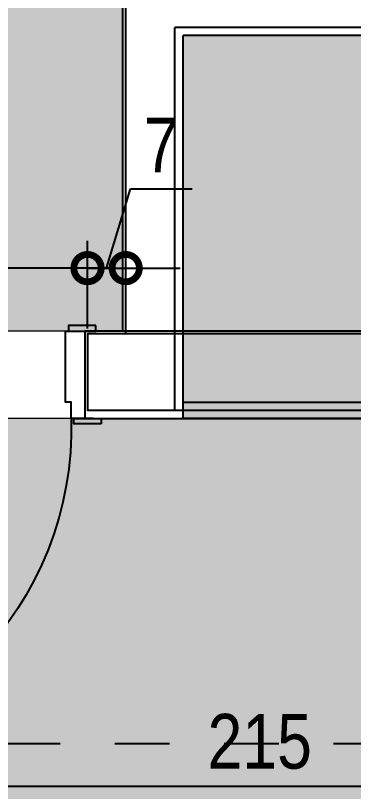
# Model space of a CAD drawing. Header units: metres. Extents: x -41 to 570, y -54 to 184.
# Drawn here: x -16.472 to -15.853, y -51.737 to -50.319 of the extents above; entities that cross this region are included whole.
import ezdxf
from ezdxf.xclip import XClip

# ---------------------------------------------------------------- set-up
doc = ezdxf.new("R2010")
doc.units = ezdxf.units.M
doc.header["$XCLIPFRAME"] = 0
doc.linetypes.add('DASHEDX2', pattern=[1.5, 1, -0.5])
doc.linetypes.add('PUC$0$DASHEDX2', pattern=[1.5, 1, -0.5])
for name, color, linetype in [('1', 232, 'DASHEDX2'), ('ARQ-DIM', 2, 'Continuous'), ('PUC$0$ARQ-ALV ACAB', 4, 'Continuous'), ('PUC$0$ARQ-ALV OSSO', 5, 'Continuous'), ('PUC$0$ARQ-AUX1', 1, 'Continuous'), ('PUC$0$ARQ-CAX @ 1', 1, 'Continuous'), ('PUC$0$ARQ-PRJ', 7, 'PUC$0$DASHEDX2')]:
    doc.layers.add(name, color=color, linetype=linetype)
doc.layers.add('PUC$0$ARQ-FORRO', color=9, linetype='Continuous', lineweight=5)
doc.styles.add('Adesa', font='ARIALN.TTF')
doc.dimstyles.new('ADESA 1-0050', dxfattribs={"dimtxt": 0.1, "dimasz": 0.1, "dimexe": 0.05, "dimexo": 0.05, "dimgap": 0.03, "dimtad": 1, "dimdec": 1, "dimlfac": 100, "dimzin": 12, "dimtxsty": 'Adesa', "dimblk": 'DOTSMALL', "dimcen": 1, "dimdle": 0.05, "dimclrd": 1, "dimclre": 1, "dimclrt": 256, "dimazin": 3, "dimtm": 1e-09, "dimtfac": 1, "dimtdec": 1, "dimtmove": 1, "dimatfit": 0, "dimldrblk": 'DOTSMALL', "dimfxl": 0.8, "dimtvp": 2, "dimtolj": 1, "dimtzin": 0, "dimarcsym": 0})

# ---------------------------------------------------------------- blocks, each defined once
blk = doc.blocks.new('*U3356')
for points in [[(-0.6649999999987712, 0.0196681765982615), (-0.6149999999990441, 0.0196681765982615), (-0.6149999999990441, 0.009668176597815848), (-0.6649999999987712, 0.009668176597815848)], [(0.04499999999978258, 0.01966817666684308), (-0.004999999999944577, 0.01966817666684308), (-0.004999999999944577, 0.009668176666425854), (0.04499999999978258, 0.009668176666425854)], [(-0.6749999999981309, -0.1599999999637873), (-0.6249999999984037, -0.1599999999637873), (-0.6249999999984037, -0.1499999999633417), (-0.6749999999981309, -0.1499999999633417)], [(0, -0.1499999999630859), (-6.123233995756249e-18, -0.7699999999633984), (-0.03000000000020009, -0.7699999999633984), (-0.03000000000020009, -0.1499999999630859)], [(0.05500000000006366, -0.1599999999634463), (0.005000000000336513, -0.1599999999634463), (0.005000000000336513, -0.1499999999630006), (0.05500000000006366, -0.1499999999630006)]]:
    blk.add_lwpolyline(points, close=True)
for points in [[(-0.6599999999991677, -0.1499999999630859), (-0.6199999999999999, -0.1499999999633133), (-0.6199999999999999, -0.1199999999631132), (-0.6099999999997816, -0.1199999999631132), (-0.6099999999990486, 0.009668176583832367), (-0.6450000000001537, 0.00966817658405974), (-0.6449999999995224, -0.1499999999630859)], [(0.03999999999973625, -0.1499999999628585), (3.410605131648481e-13, -0.1499999999630859), (3.410605131648481e-13, -0.1199999999628858), (-0.009999999999877218, -0.1199999999628858), (-0.009999999999940029, 0.00966817662080901), (0.02500000000071026, 0.009668176621036384), (0.02499999999952252, -0.1499999999628585)]]:
    blk.add_lwpolyline(points)
at = {"layer": 'PUC$0$ARQ-PRJ'}
blk.add_arc((-0.01788461538474561, -0.1678846153482015), 0.6023809391554809, 178.2986453946517, 271.7013546053388, dxfattribs=at)
blk = doc.blocks.new('PUC$0$pl apto tipo 2 puc')
at = {"layer": 'PUC$0$ARQ-ALV ACAB', "elevation": 1.295506897090357e-05}
blk.add_lwpolyline([(-14.96381744636874, -0.8944701362295983), (-16.35400511526061, -0.8944710770620636), (-16.35400547885531, -1.054203821682157), (-14.97381993918137, -1.054137607533838)], dxfattribs=at)
at = {"layer": 'PUC$0$ARQ-ALV OSSO', "elevation": 1.295506897090357e-05}
blk.add_lwpolyline([(-14.95881935816624, -0.899470132941813), (-16.34900512664006, -0.8994710737730278), (-16.34900546747775, -1.038898033691168), (-14.95881935816624, -1.039140146761908)], dxfattribs=at)
at = {"layer": 'PUC$0$ARQ-CAX @ 1', "xscale": -1}
blk.add_blockref('*U3356', (-16.99900547885483, -0.9041385631692896, 8.636712647403197e-06), dxfattribs=at)
blk = doc.blocks.new('PUC$0$pl forro opção 4')
at = {"layer": 'PUC$0$ARQ-FORRO'}
h = blk.add_hatch(color=256, dxfattribs=at)
h.dxf.hatch_style = 1
h.paths.add_polyline_path([(2.130099626653783, 3.910083610181815), (2.12999880608429, 4.870121088281536), (2.130150908139724, 4.869855937063825), (2.130150908139724, 5.150040510708237), (0.009689410107792895, 5.149962908389867), (0.01001360065417423, 3.950239347989083), (0.3011712652846121, 3.95023934798909), (0.3011712652846121, 3.210239347989088), (1.210310411676099, 3.210239347989088), (1.210310412356483, 3.910239347989091)])
h = blk.add_hatch(color=256, dxfattribs=at)
h.dxf.hatch_style = 1
h.paths.add_polyline_path([(1.11078415407917e-05, 3.100239347989081), (1.320310411676099, 3.100239348186669), (1.320310411676099, 3.750572773434222), (2.400278783213855, 3.750574632869984), (2.400310508113924, 0.0006798673389951659), (1.11078415407917e-05, 0.0006798673389951659)])
for points in [[(2.130099626653783, 3.910083610181815), (2.12999880608429, 4.870121088281536), (2.130150908139724, 4.869855937063825), (2.130150908139724, 5.150040510708237), (0.009689410107792895, 5.149962908389867), (0.01001360065417423, 3.950239347989083), (0.3011712652846121, 3.95023934798909), (0.3011712652846121, 3.210239347989088), (1.210310411676099, 3.210239347989088), (1.210310412356483, 3.910239347989091)], [(1.11078415407917e-05, 3.100239347989081), (1.320310411676099, 3.100239348186669), (1.320310411676099, 3.750572773434222), (2.400278783213855, 3.750574632869984), (2.400310508113924, 0.0006798673389951659), (1.11078415407917e-05, 0.0006798673389951659)]]:
    blk.add_lwpolyline(points, close=True, dxfattribs=at)
blk = doc.blocks.new('PUC')
at = {"layer": 'PUC$0$ARQ-ALV ACAB'}
for p, q in [((16.1652880063915, 51.05511651458392, 4.318356323097915e-06), (16.1652880063915, 50.35532906975769, 4.318356323097915e-06)), ((16.2752880063915, 50.89566249520282, 4.318356323097915e-06), (16.2752880063915, 50.24532906975768, 4.318356323097915e-06))]:
    blk.add_line(p, q, dxfattribs=at)
blk.add_lwpolyline([(15.25614886000002, 50.35532906975769), (16.1652880063915, 50.35532906975769)], dxfattribs=at)
at = {"layer": 'PUC$0$ARQ-ALV OSSO'}
for p, q in [((16.1802880063915, 51.04011651458392, 4.318356323097915e-06), (16.1802880063915, 50.34032906975769, 4.318356323097915e-06)), ((16.2702880063915, 50.90066249191378, 4.318356323097915e-06), (16.2702880063915, 50.25032906975768, 4.318356323097915e-06))]:
    blk.add_line(p, q, dxfattribs=at)
blk.add_lwpolyline([(14.94998898227161, 50.34032906975769), (16.1802880063915, 50.34032906975769)], dxfattribs=at)
at = {"layer": 'PUC$0$ARQ-AUX1', "elevation": -4.318356323902826e-06}
blk.add_lwpolyline([(15.25614886000002, 51.05532906975769), (16.16528800707189, 51.05532906975769), (16.16528800707189, 51.02532906975769), (15.25614886000002, 51.02532906975769)], close=True, dxfattribs=at)
at = {"layer": 'PUC$0$ARQ-ALV OSSO', "rotation": 180}
blk.add_blockref('PUC$0$pl apto tipo 2 puc', (-0.008828743811791995, 50.00119146222385, -4.318356323902826e-06), dxfattribs=at)
at = {"layer": 'PUC$0$ARQ-FORRO'}
blk.add_blockref('PUC$0$pl forro opção 4', (14.9549775947154, 47.1450897217686, -4.318356323902826e-06), dxfattribs=at)
blk = doc.blocks.new('_DotSmall')
at = {"color": 0, "linetype": 'ByBlock', "const_width": 0.5}
blk.add_lwpolyline([(-0.0625, 0, 1), (0.0625, 0, 1)], format="xyb", close=True, dxfattribs=at)
blk = doc.blocks.new('*D643')
at = {"layer": 'ARQ-DIM', "color": 1, "lineweight": -2, "transparency": 16777216}
for p, q in [((-17.02024158392, -50.8906615951644), (-17.02024158392, -50.73047203238534)), ((-16.34017638282827, -50.89066253749068), (-16.34017638282827, -50.73047203238534)), ((-16.29017638282827, -50.78047203238534), (-17.07024158392001, -50.78047203238534))]:
    blk.add_line(p, q, dxfattribs=at)
at = {"layer": 'Defpoints', "color": 0, "transparency": 16777216}
for p in [(-17.02024158392, -50.78047203238534), (-17.02024158392, -50.94066159516439, -4.318356323902826e-06), (-16.34017638282827, -50.94066253749067, 8.63671264700074e-06)]:
    blk.add_point(p, dxfattribs=at)
at = {"layer": 'ARQ-DIM', "color": 1, "lineweight": -2, "transparency": 16777216, "xscale": 0.1, "yscale": 0.1, "zscale": 0.1, "rotation": 180}
blk.add_blockref('_DotSmall', (-17.02024158392, -50.78047203238534), dxfattribs=at)
at = {"layer": 'ARQ-DIM', "color": 1, "lineweight": -2, "transparency": 16777216, "xscale": 0.1, "yscale": 0.1, "zscale": 0.1}
blk.add_blockref('_DotSmall', (-16.34017638282827, -50.78047203238534), dxfattribs=at)
at = {"layer": 'ARQ-DIM', "transparency": 16777216, "insert": (-16.68020898337414, -50.69941473361317), "char_height": 0.1, "attachment_point": 5, "style": 'Adesa'}
blk.add_mtext('\\A1;68', dxfattribs=at)
blk = doc.blocks.new('*D644')
at = {"layer": 'ARQ-DIM', "color": 1, "lineweight": -2, "transparency": 16777216}
for p, q in [((-16.30523219460989, -50.78047203238534), (-16.26173219460989, -50.63547203238534)), ((-16.26173219460989, -50.63547203238534), (-16.14873083035341, -50.63547203238534)), ((-16.34017638282827, -50.89066253749068), (-16.34017638282827, -50.73047203238534)), ((-16.27028800639151, -50.85066249191378), (-16.27028800639151, -50.73047203238534)), ((-16.34017638282827, -50.78047203238534), (-16.44017638282827, -50.78047203238534)), ((-16.34017638282827, -50.78047203238534), (-16.27028800639151, -50.78047203238534)), ((-16.34017638282827, -50.78047203238534), (-16.27028800639151, -50.78047203238534)), ((-16.27028800639151, -50.78047203238534), (-16.17028800639151, -50.78047203238534))]:
    blk.add_line(p, q, dxfattribs=at)
at = {"layer": 'Defpoints', "color": 0, "transparency": 16777216}
for p in [(-16.27028800639151, -50.78047203238534), (-16.27028800639151, -50.90066249191378, 4.318356323097915e-06), (-16.34017638282827, -50.94066253749067, 8.63671264700074e-06)]:
    blk.add_point(p, dxfattribs=at)
at = {"layer": 'ARQ-DIM', "color": 1, "lineweight": -2, "transparency": 16777216, "xscale": 0.1, "yscale": 0.1, "zscale": 0.1}
blk.add_blockref('_DotSmall', (-16.34017638282827, -50.78047203238534), dxfattribs=at)
at = {"layer": 'ARQ-DIM', "color": 1, "lineweight": -2, "transparency": 16777216, "xscale": 0.1, "yscale": 0.1, "zscale": 0.1, "rotation": 180}
blk.add_blockref('_DotSmall', (-16.27028800639151, -50.78047203238534), dxfattribs=at)
at = {"layer": 'ARQ-DIM', "transparency": 16777216, "insert": (-16.20523151248165, -50.55547203238534), "char_height": 0.1, "attachment_point": 5, "style": 'Adesa'}
blk.add_mtext('\\A1;7', dxfattribs=at)
blk = doc.blocks.new('*D645')
at = {"layer": 'ARQ-DIM', "color": 1, "lineweight": -2, "transparency": 16777216}
for p, q in [((-17.10012870748674, -51.97994620737536), (-17.10012870748674, -51.67735148673871)), ((-14.94974859084334, -51.97994009432135), (-14.94974859084334, -51.67735148673871)), ((-17.15012870748674, -51.72735148673871), (-14.89974859084334, -51.72735148673871))]:
    blk.add_line(p, q, dxfattribs=at)
at = {"layer": 'Defpoints', "color": 0, "transparency": 16777216}
for p in [(-14.94974859084334, -51.72735148673871), (-17.10012870748674, -52.02994620737536, -4.318356323902826e-06), (-14.94974859084334, -52.02994009432135, -4.318356323902826e-06)]:
    blk.add_point(p, dxfattribs=at)
at = {"layer": 'ARQ-DIM', "color": 1, "lineweight": -2, "transparency": 16777216, "xscale": 0.1, "yscale": 0.1, "zscale": 0.1, "rotation": 180}
blk.add_blockref('_DotSmall', (-17.10012870748674, -51.72735148673871), dxfattribs=at)
at = {"layer": 'ARQ-DIM', "color": 1, "lineweight": -2, "transparency": 16777216, "xscale": 0.1, "yscale": 0.1, "zscale": 0.1}
blk.add_blockref('_DotSmall', (-14.94974859084334, -51.72735148673871), dxfattribs=at)
at = {"layer": 'ARQ-DIM', "transparency": 16777216, "insert": (-16.02493864916504, -51.64629418796654), "char_height": 0.1, "attachment_point": 5, "style": 'Adesa'}
blk.add_mtext('\\A1;215', dxfattribs=at)
blk = doc.blocks.new('est-lo-08-6sa-r00')
at = {"layer": '1'}
blk.add_line((-1375.163900999999, -752.741158), (-1589.265384999999, -842.099628), dxfattribs=at)

msp = doc.modelspace()

# ---------------------------------------------------------------- block references
at = {"rotation": 180}
msp.add_blockref('PUC', (0, 0), dxfattribs=at)
at = {"linetype": 'Continuous'}
ref = msp.add_blockref('est-lo-08-6sa-r00', (0, -50), dxfattribs=dict(at, xscale=0.01, yscale=0.01, zscale=0.01, rotation=337.346050855639))
XClip(ref).set_block_clipping_path([(-3617.8293247106803, -1968.6238684087875), (2309.2219967836536, 505.1199023612098), (1831.3677091607203, 1650.0512895176275), (-4095.6836123336134, -823.6924812523694)])

# ---------------------------------------------------------------- dimensions: what is measured, and where the dimension line sits
at = {"layer": 'ARQ-DIM'}
for base, p1, p2, picture, middle in [((-16.27028800639151, -50.78047203238534), (-16.34017638282827, -50.94066253749067, 8.63671264700074e-06), (-16.27028800639151, -50.90066249191378, 4.318356323097915e-06), '*D644', (-16.23173219460989, -50.55547203238534)), ((-17.02024158392, -50.78047203238534), (-16.34017638282827, -50.94066253749067, 8.63671264700074e-06), (-17.02024158392, -50.94066159516439, -4.318356323902826e-06), '*D643', (-16.68020898337414, -50.69941473361317)), ((-14.94974859084334, -51.72735148673871), (-17.10012870748674, -52.02994620737536, -4.318356323902826e-06), (-14.94974859084334, -52.02994009432135, -4.318356323902826e-06), '*D645', (-16.02493864916504, -51.64629418796654))]:
    dim = msp.add_linear_dim(base=base, p1=p1, p2=p2, dimstyle='ADESA 1-0050', dxfattribs=at)
    dim.commit()
    dim.dimension.update_dxf_attribs({"geometry": picture, "text_midpoint": middle})

doc.saveas('drawing.dxf')
